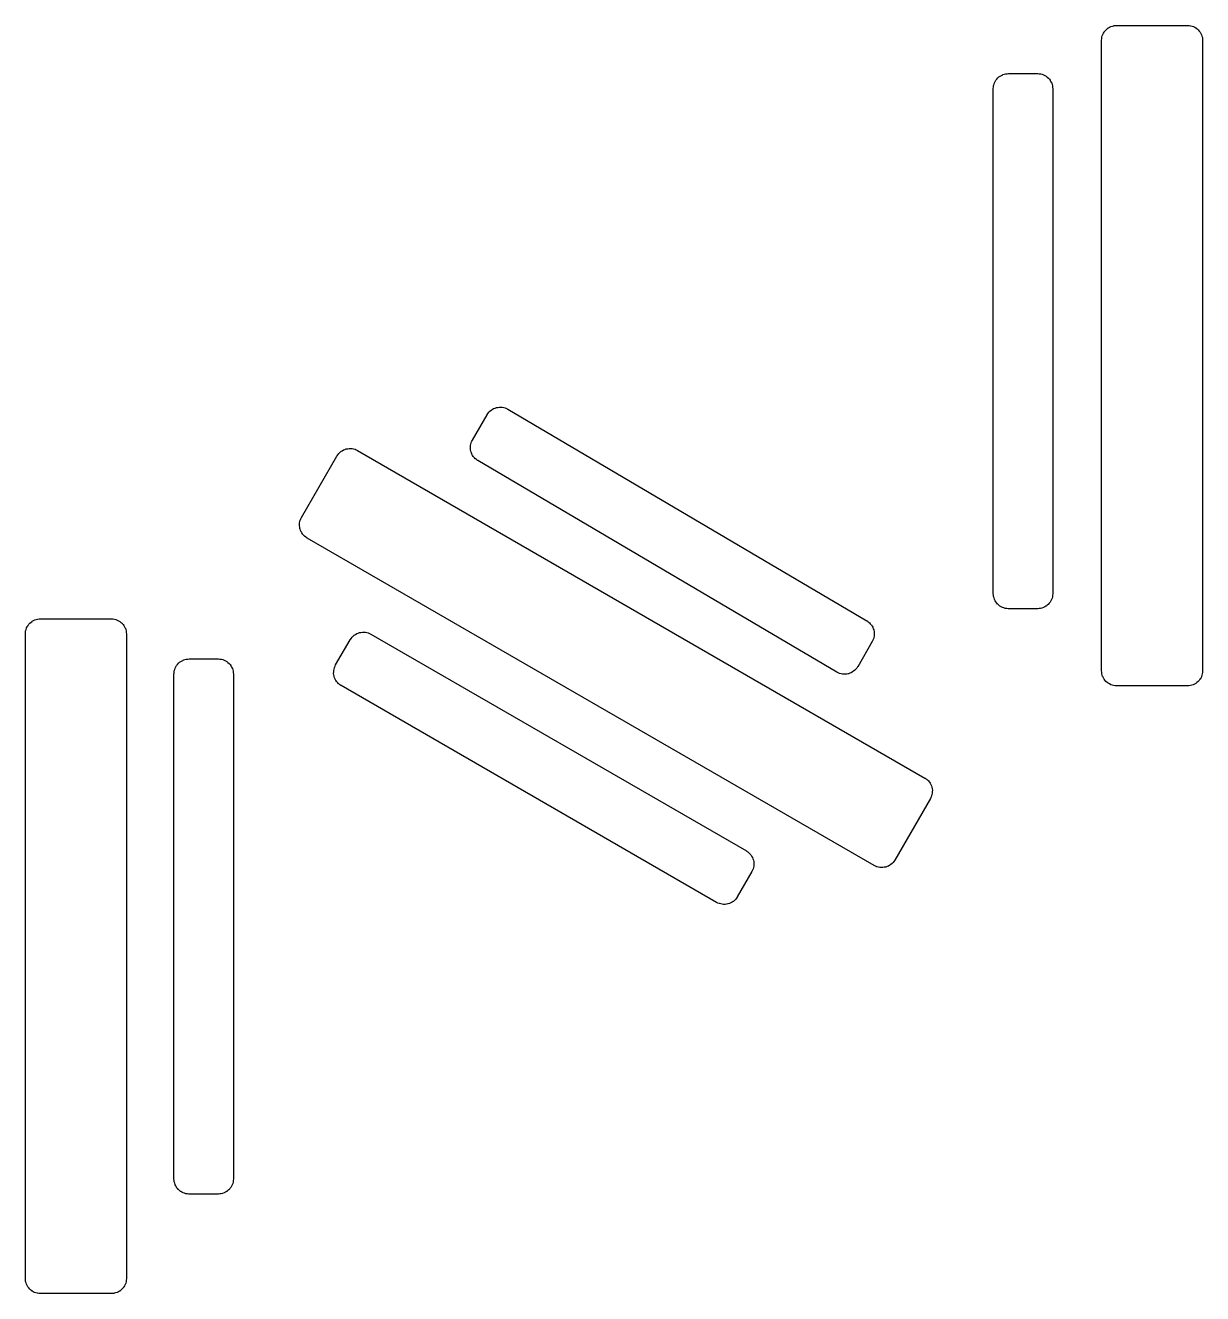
# Model space of a CAD drawing. Extents: x 3.53 to 7.5, y -4.86 to -3.58.
# Drawn here: x 6.5236 to 6.9134, y -4.0015 to -3.5816 of the extents above; entities that cross this region are included whole.
import ezdxf

# ---------------------------------------------------------------- set-up
doc = ezdxf.new("R2010")
doc.units = 0
doc.header["$MEASUREMENT"] = 0
doc.layers.add('BLACK', color=7, linetype='CONTINUOUS')

msp = doc.modelspace()

# ---------------------------------------------------------------- linework, layer by layer
at = {"layer": 'BLACK', "linetype": 'CONTINUOUS'}
for p, q in [((6.88003, -3.58557), (6.88017, -3.58513)), ((6.88017, -3.58513), (6.88031, -3.58468)), ((6.88031, -3.58468), (6.88032, -3.58466)), ((6.88032, -3.58466), (6.88033, -3.58464)), ((6.88033, -3.58464), (6.88055, -3.58423)), ((6.88055, -3.58423), (6.88078, -3.58382)), ((6.88078, -3.58382), (6.88079, -3.5838)), ((6.88079, -3.5838), (6.8808, -3.58379)), ((6.8808, -3.58379), (6.8811, -3.58343)), ((6.8811, -3.58343), (6.8814, -3.58307)), ((6.8814, -3.58307), (6.88141, -3.58306)), ((6.88141, -3.58306), (6.88142, -3.58304)), ((6.88142, -3.58304), (6.88179, -3.58275)), ((6.88179, -3.58275), (6.88215, -3.58245)), ((6.88215, -3.58245), (6.88217, -3.58244)), ((6.88217, -3.58244), (6.88218, -3.58243)), ((6.88218, -3.58243), (6.8826, -3.58221)), ((6.8826, -3.58221), (6.88302, -3.58199)), ((6.88302, -3.58199), (6.88303, -3.58199)), ((6.88303, -3.58199), (6.88305, -3.58198)), ((6.88305, -3.58198), (6.8835, -3.58185)), ((6.8835, -3.58185), (6.88395, -3.58171)), ((6.88395, -3.58171), (6.88397, -3.58171)), ((6.88397, -3.58171), (6.88398, -3.5817)), ((6.88398, -3.5817), (6.88445, -3.58166)), ((6.88445, -3.58166), (6.88492, -3.58161)), ((6.88492, -3.58161), (6.90839, -3.58161)), ((6.90839, -3.58161), (6.90842, -3.58161)), ((6.90842, -3.58161), (6.90842, -3.58161)), ((6.90842, -3.58161), (6.90842, -3.58161)), ((6.90842, -3.58161), (6.90846, -3.58161)), ((6.90846, -3.58161), (6.90892, -3.58167)), ((6.90892, -3.58167), (6.90939, -3.58172)), ((6.90939, -3.58172), (6.90941, -3.58172)), ((6.90941, -3.58172), (6.90943, -3.58172)), ((6.90943, -3.58172), (6.90987, -3.58187)), ((6.90987, -3.58187), (6.91032, -3.582)), ((6.91032, -3.582), (6.91034, -3.58201)), ((6.91034, -3.58201), (6.91036, -3.58202)), ((6.91036, -3.58202), (6.91077, -3.58224)), ((6.91077, -3.58224), (6.91118, -3.58247)), ((6.91118, -3.58247), (6.9112, -3.58248)), ((6.9112, -3.58248), (6.91121, -3.58249)), ((6.91121, -3.58249), (6.91157, -3.58279)), ((6.91157, -3.58279), (6.91193, -3.58309)), ((6.91193, -3.58309), (6.91194, -3.5831)), ((6.91194, -3.5831), (6.91196, -3.58312)), ((6.91196, -3.58312), (6.91225, -3.58348)), ((6.91225, -3.58348), (6.91255, -3.58385)), ((6.91255, -3.58385), (6.91256, -3.58386)), ((6.91256, -3.58386), (6.91257, -3.58388)), ((6.91257, -3.58388), (6.91279, -3.58429)), ((6.91279, -3.58429), (6.91301, -3.58471)), ((6.91301, -3.58471), (6.91301, -3.58473)), ((6.91301, -3.58473), (6.91302, -3.58474)), ((6.91302, -3.58474), (6.91315, -3.58519)), ((6.91315, -3.58519), (6.91329, -3.58564)), ((6.87992, -3.58654), (6.87997, -3.58608)), ((6.87992, -3.58658), (6.87992, -3.58654)), ((6.87992, -3.58661), (6.87992, -3.58658)), ((6.87992, -3.58658), (6.87992, -3.58658)), ((6.87992, -3.58658), (6.87992, -3.58658)), ((6.87992, -3.79528), (6.87992, -3.58661)), ((6.87997, -3.58608), (6.88002, -3.58561)), ((6.88002, -3.58561), (6.88003, -3.58559)), ((6.88003, -3.58559), (6.88003, -3.58557)), ((6.91329, -3.58564), (6.91329, -3.58566)), ((6.91329, -3.58566), (6.9133, -3.58568)), ((6.9133, -3.58568), (6.91334, -3.58615)), ((6.91334, -3.58615), (6.91339, -3.58661)), ((6.91339, -3.58661), (6.91339, -3.79528)), ((6.84677, -3.59817), (6.84719, -3.59795)), ((6.84719, -3.59795), (6.84721, -3.59794)), ((6.84721, -3.59794), (6.84722, -3.59793)), ((6.84722, -3.59793), (6.84767, -3.5978)), ((6.84767, -3.5978), (6.84812, -3.59767)), ((6.84812, -3.59767), (6.84814, -3.59766)), ((6.84814, -3.59766), (6.84816, -3.59766)), ((6.84816, -3.59766), (6.84863, -3.59762)), ((6.84863, -3.59762), (6.84909, -3.59757)), ((6.84909, -3.59757), (6.85878, -3.59757)), ((6.85878, -3.59757), (6.85881, -3.59757)), ((6.85881, -3.59757), (6.85881, -3.59757)), ((6.85881, -3.59757), (6.85882, -3.59757)), ((6.85882, -3.59757), (6.85885, -3.59757)), ((6.85885, -3.59757), (6.85932, -3.59762)), ((6.85932, -3.59762), (6.85978, -3.59767)), ((6.85978, -3.59767), (6.8598, -3.59768)), ((6.8598, -3.59768), (6.85982, -3.59768)), ((6.85982, -3.59768), (6.86027, -3.59782)), ((6.86027, -3.59782), (6.86072, -3.59796)), ((6.86072, -3.59796), (6.86073, -3.59797)), ((6.86073, -3.59797), (6.86075, -3.59797)), ((6.86075, -3.59797), (6.86116, -3.5982)), ((6.84409, -3.6025), (6.84415, -3.60203)), ((6.84415, -3.60203), (6.8442, -3.60156)), ((6.8442, -3.60153), (6.84435, -3.60108)), ((6.8442, -3.60155), (6.8442, -3.60153)), ((6.8442, -3.60156), (6.8442, -3.60155)), ((6.84435, -3.60108), (6.84449, -3.60063)), ((6.84449, -3.60062), (6.8445, -3.6006)), ((6.84449, -3.60063), (6.84449, -3.60062)), ((6.8445, -3.6006), (6.84473, -3.60019)), ((6.84473, -3.60019), (6.84495, -3.59977)), ((6.84495, -3.59977), (6.84496, -3.59976)), ((6.84496, -3.59976), (6.84497, -3.59974)), ((6.84497, -3.59974), (6.84527, -3.59939)), ((6.84527, -3.59939), (6.84557, -3.59902)), ((6.84557, -3.59902), (6.84558, -3.59901)), ((6.84558, -3.59901), (6.8456, -3.599)), ((6.8456, -3.599), (6.84596, -3.5987)), ((6.84596, -3.5987), (6.84633, -3.59841)), ((6.84633, -3.59841), (6.84634, -3.5984)), ((6.84634, -3.5984), (6.84636, -3.59839)), ((6.84636, -3.59839), (6.84677, -3.59817)), ((6.86116, -3.5982), (6.86158, -3.59842)), ((6.86158, -3.59842), (6.86159, -3.59844)), ((6.86159, -3.59844), (6.8616, -3.59844)), ((6.8616, -3.59844), (6.86196, -3.59875)), ((6.86196, -3.59875), (6.86233, -3.59905)), ((6.86233, -3.59905), (6.86234, -3.59906)), ((6.86234, -3.59906), (6.86235, -3.59907)), ((6.86235, -3.59907), (6.86265, -3.59944)), ((6.86265, -3.59944), (6.86294, -3.5998)), ((6.86294, -3.5998), (6.86295, -3.59982)), ((6.86295, -3.59982), (6.86296, -3.59983)), ((6.86296, -3.59983), (6.86318, -3.60025)), ((6.86318, -3.60025), (6.8634, -3.60066)), ((6.8634, -3.60066), (6.86341, -3.60068)), ((6.86341, -3.60068), (6.86342, -3.6007)), ((6.86342, -3.6007), (6.86355, -3.60115)), ((6.86355, -3.60115), (6.86368, -3.6016)), ((6.86368, -3.6016), (6.86369, -3.60162)), ((6.86369, -3.60162), (6.86369, -3.60163)), ((6.86369, -3.60163), (6.86373, -3.6021)), ((6.86373, -3.6021), (6.86378, -3.60257)), ((6.84409, -3.60253), (6.84409, -3.6025)), ((6.84409, -3.60254), (6.84409, -3.60253)), ((6.84409, -3.60253), (6.84409, -3.60253)), ((6.84409, -3.60257), (6.84409, -3.60254)), ((6.84409, -3.76974), (6.84409, -3.60257)), ((6.86378, -3.60257), (6.86378, -3.76974)), ((6.67163, -3.71888), (6.67647, -3.71049)), ((6.67647, -3.71049), (6.6765, -3.71043)), ((6.6765, -3.71043), (6.67651, -3.71043)), ((6.67651, -3.71042), (6.67679, -3.71004)), ((6.67651, -3.71043), (6.67651, -3.71042)), ((6.67679, -3.71004), (6.67708, -3.70964)), ((6.67708, -3.70964), (6.67709, -3.70964)), ((6.67709, -3.70964), (6.67744, -3.70932)), ((6.67709, -3.70964), (6.67709, -3.70964)), ((6.67744, -3.70932), (6.6778, -3.70899)), ((6.6778, -3.70899), (6.67781, -3.70898)), ((6.67781, -3.70898), (6.67822, -3.70873)), ((6.67781, -3.70898), (6.67781, -3.70898)), ((6.67822, -3.70873), (6.67864, -3.70848)), ((6.67864, -3.70848), (6.67864, -3.70848)), ((6.67864, -3.70848), (6.67865, -3.70848)), ((6.67865, -3.70848), (6.67911, -3.70831)), ((6.67911, -3.70831), (6.67955, -3.70815)), ((6.67955, -3.70815), (6.67956, -3.70815)), ((6.67956, -3.70814), (6.68004, -3.70807)), ((6.67956, -3.70815), (6.67956, -3.70814)), ((6.68004, -3.70807), (6.68052, -3.708)), ((6.68052, -3.708), (6.68052, -3.708)), ((6.68052, -3.708), (6.68053, -3.708)), ((6.68053, -3.708), (6.68101, -3.70802)), ((6.68101, -3.70802), (6.68149, -3.70804)), ((6.68149, -3.70804), (6.6815, -3.70804)), ((6.6815, -3.70804), (6.6815, -3.70804)), ((6.6815, -3.70804), (6.68198, -3.70816)), ((6.68198, -3.70816), (6.68244, -3.70827)), ((6.68244, -3.70827), (6.68245, -3.70827)), ((6.68245, -3.70827), (6.68245, -3.70827)), ((6.68245, -3.70827), (6.68289, -3.70848)), ((6.68289, -3.70848), (6.68333, -3.70868)), ((6.68333, -3.70868), (6.68333, -3.70868)), ((6.68333, -3.70868), (6.68334, -3.70868)), ((6.68334, -3.70868), (6.80223, -3.77872)), ((6.67112, -3.7202), (6.67122, -3.71977)), ((6.67122, -3.71977), (6.67124, -3.71973)), ((6.67124, -3.71973), (6.67125, -3.71969)), ((6.67125, -3.71969), (6.67144, -3.71929)), ((6.67144, -3.71929), (6.67163, -3.71888)), ((6.62682, -3.72411), (6.6271, -3.72373)), ((6.6271, -3.72373), (6.62737, -3.72335)), ((6.62737, -3.72335), (6.62739, -3.72334)), ((6.62739, -3.72334), (6.6274, -3.72332)), ((6.6274, -3.72332), (6.62774, -3.723)), ((6.62774, -3.723), (6.62809, -3.72268)), ((6.62809, -3.72268), (6.6281, -3.72267)), ((6.6281, -3.72267), (6.62812, -3.72266)), ((6.62812, -3.72266), (6.62852, -3.72242)), ((6.62852, -3.72242), (6.62892, -3.72217)), ((6.62892, -3.72217), (6.62894, -3.72217)), ((6.62894, -3.72217), (6.62895, -3.72216)), ((6.62895, -3.72216), (6.62939, -3.722)), ((6.62939, -3.722), (6.62983, -3.72183)), ((6.62983, -3.72183), (6.62985, -3.72183)), ((6.62985, -3.72183), (6.62987, -3.72182)), ((6.62987, -3.72182), (6.63033, -3.72175)), ((6.63033, -3.72175), (6.6308, -3.72168)), ((6.6308, -3.72168), (6.63082, -3.72168)), ((6.63082, -3.72168), (6.63083, -3.72167)), ((6.63083, -3.72167), (6.6313, -3.72169)), ((6.6313, -3.72169), (6.63177, -3.72171)), ((6.63177, -3.72171), (6.63179, -3.72171)), ((6.63179, -3.72171), (6.63181, -3.72172)), ((6.63181, -3.72172), (6.63227, -3.72183)), ((6.63227, -3.72183), (6.63272, -3.72193)), ((6.63272, -3.72193), (6.63274, -3.72194)), ((6.63274, -3.72194), (6.63276, -3.72194)), ((6.63276, -3.72194), (6.63318, -3.72214)), ((6.63318, -3.72214), (6.63361, -3.72234)), ((6.63361, -3.72234), (6.82142, -3.83077)), ((6.67096, -3.72161), (6.67098, -3.72116)), ((6.67097, -3.72165), (6.67096, -3.72161)), ((6.67097, -3.72169), (6.67097, -3.72165)), ((6.67104, -3.72213), (6.67097, -3.72169)), ((6.67098, -3.72116), (6.671, -3.72072)), ((6.671, -3.72072), (6.67101, -3.72068)), ((6.67101, -3.72064), (6.67112, -3.7202)), ((6.67101, -3.72068), (6.67101, -3.72064)), ((6.6711, -3.72258), (6.67104, -3.72213)), ((6.67112, -3.72262), (6.6711, -3.72258)), ((6.67112, -3.72265), (6.67112, -3.72262)), ((6.67128, -3.72307), (6.67112, -3.72265)), ((6.67143, -3.7235), (6.67128, -3.72307)), ((6.67145, -3.72353), (6.67143, -3.7235)), ((6.67146, -3.72357), (6.67145, -3.72353)), ((6.6717, -3.72395), (6.67146, -3.72357)), ((6.67193, -3.72434), (6.6717, -3.72395)), ((6.61505, -3.74449), (6.62678, -3.72417)), ((6.62678, -3.72417), (6.6268, -3.72414)), ((6.6268, -3.72414), (6.62682, -3.72411)), ((6.6268, -3.72414), (6.6268, -3.72414)), ((6.6268, -3.72414), (6.6268, -3.72414)), ((6.67195, -3.72437), (6.67193, -3.72434)), ((6.67197, -3.7244), (6.67195, -3.72437)), ((6.67228, -3.72473), (6.67197, -3.7244)), ((6.67258, -3.72506), (6.67228, -3.72473)), ((6.67261, -3.72509), (6.67258, -3.72506)), ((6.67264, -3.72512), (6.67261, -3.72509)), ((6.673, -3.72538), (6.67264, -3.72512)), ((6.67336, -3.72565), (6.673, -3.72538)), ((6.67342, -3.72569), (6.67336, -3.72565)), ((6.79231, -3.79573), (6.67342, -3.72569)), ((6.61466, -3.74534), (6.61486, -3.74492)), ((6.61486, -3.74492), (6.61505, -3.74449)), ((6.61439, -3.74727), (6.61441, -3.7468)), ((6.61439, -3.74728), (6.61439, -3.74727)), ((6.61439, -3.7473), (6.61439, -3.74728)), ((6.61447, -3.74777), (6.61439, -3.7473)), ((6.61441, -3.7468), (6.61442, -3.74633)), ((6.61442, -3.74633), (6.61443, -3.74631)), ((6.61443, -3.74629), (6.61454, -3.74583)), ((6.61443, -3.74631), (6.61443, -3.74629)), ((6.61454, -3.74823), (6.61447, -3.74777)), ((6.61454, -3.74583), (6.61465, -3.74538)), ((6.61454, -3.74825), (6.61454, -3.74823)), ((6.61455, -3.74826), (6.61454, -3.74825)), ((6.61471, -3.74871), (6.61455, -3.74826)), ((6.61465, -3.74536), (6.61466, -3.74534)), ((6.61465, -3.74538), (6.61465, -3.74536)), ((6.61487, -3.74915), (6.61471, -3.74871)), ((6.61488, -3.74916), (6.61487, -3.74915)), ((6.61489, -3.74918), (6.61488, -3.74916)), ((6.61513, -3.74958), (6.61489, -3.74918)), ((6.61538, -3.74998), (6.61513, -3.74958)), ((6.61539, -3.75), (6.61538, -3.74998)), ((6.6154, -3.75001), (6.61539, -3.75)), ((6.61572, -3.75036), (6.6154, -3.75001)), ((6.61603, -3.7507), (6.61572, -3.75036)), ((6.61605, -3.75071), (6.61603, -3.7507)), ((6.61606, -3.75073), (6.61605, -3.75071)), ((6.61644, -3.751), (6.61606, -3.75073)), ((6.61682, -3.75128), (6.61644, -3.751)), ((6.61685, -3.7513), (6.61682, -3.75128)), ((6.61688, -3.75132), (6.61685, -3.7513)), ((6.61685, -3.7513), (6.61685, -3.7513)), ((6.61685, -3.7513), (6.61685, -3.7513)), ((6.80469, -3.85975), (6.61688, -3.75132)), ((6.84414, -3.7702), (6.84409, -3.76974)), ((6.84418, -3.77067), (6.84414, -3.7702)), ((6.86378, -3.7698), (6.86373, -3.77027)), ((6.86378, -3.76974), (6.86378, -3.76977)), ((6.86378, -3.76977), (6.86378, -3.76977)), ((6.86378, -3.76977), (6.86378, -3.76977)), ((6.86378, -3.76977), (6.86378, -3.7698)), ((6.84419, -3.77069), (6.84418, -3.77067)), ((6.84419, -3.77071), (6.84419, -3.77069)), ((6.84433, -3.77116), (6.84419, -3.77071)), ((6.84446, -3.77161), (6.84433, -3.77116)), ((6.84447, -3.77162), (6.84446, -3.77161)), ((6.84447, -3.77164), (6.84447, -3.77162)), ((6.84469, -3.77206), (6.84447, -3.77164)), ((6.84491, -3.77247), (6.84469, -3.77206)), ((6.84492, -3.77249), (6.84491, -3.77247)), ((6.84493, -3.7725), (6.84492, -3.77249)), ((6.84523, -3.77287), (6.84493, -3.7725)), ((6.84552, -3.77323), (6.84523, -3.77287)), ((6.84554, -3.77324), (6.84552, -3.77323)), ((6.84555, -3.77326), (6.84554, -3.77324)), ((6.84591, -3.77356), (6.84555, -3.77326)), ((6.84627, -3.77386), (6.84591, -3.77356)), ((6.84628, -3.77387), (6.84627, -3.77386)), ((6.8463, -3.77388), (6.84628, -3.77387)), ((6.84671, -3.7741), (6.8463, -3.77388)), ((6.84712, -3.77433), (6.84671, -3.7741)), ((6.84714, -3.77434), (6.84712, -3.77433)), ((6.84716, -3.77434), (6.84714, -3.77434)), ((6.84761, -3.77448), (6.84716, -3.77434)), ((6.86065, -3.77437), (6.8602, -3.7745)), ((6.86067, -3.77436), (6.86065, -3.77437)), ((6.86068, -3.77436), (6.86067, -3.77436)), ((6.8611, -3.77414), (6.86068, -3.77436)), ((6.86152, -3.77392), (6.8611, -3.77414)), ((6.86153, -3.77391), (6.86152, -3.77392)), ((6.86155, -3.7739), (6.86153, -3.77391)), ((6.86191, -3.7736), (6.86155, -3.7739)), ((6.86228, -3.77331), (6.86191, -3.7736)), ((6.86229, -3.77329), (6.86228, -3.77331)), ((6.8623, -3.77328), (6.86229, -3.77329)), ((6.8626, -3.77292), (6.8623, -3.77328)), ((6.86291, -3.77256), (6.8626, -3.77292)), ((6.86292, -3.77253), (6.86291, -3.77254)), ((6.86291, -3.77254), (6.86291, -3.77256)), ((6.86315, -3.77212), (6.86292, -3.77253)), ((6.86338, -3.7717), (6.86315, -3.77212)), ((6.86339, -3.77167), (6.86338, -3.77169)), ((6.86338, -3.77169), (6.86338, -3.7717)), ((6.86353, -3.77122), (6.86339, -3.77167)), ((6.86367, -3.77077), (6.86353, -3.77122)), ((6.86368, -3.77074), (6.86367, -3.77076)), ((6.86367, -3.77076), (6.86367, -3.77077)), ((6.86373, -3.77027), (6.86368, -3.77074)), ((6.5263, -3.77867), (6.52672, -3.77845)), ((6.52672, -3.77845), (6.52673, -3.77844)), ((6.52673, -3.77844), (6.52675, -3.77843)), ((6.52675, -3.77843), (6.5272, -3.7783)), ((6.5272, -3.7783), (6.52765, -3.77817)), ((6.52765, -3.77817), (6.52767, -3.77816)), ((6.52767, -3.77816), (6.52769, -3.77816)), ((6.52769, -3.77816), (6.52815, -3.77812)), ((6.52815, -3.77812), (6.52862, -3.77807)), ((6.52862, -3.77807), (6.55209, -3.77807)), ((6.55209, -3.77807), (6.55212, -3.77807)), ((6.55212, -3.77807), (6.55212, -3.77807)), ((6.55212, -3.77807), (6.55212, -3.77807)), ((6.55212, -3.77807), (6.55216, -3.77807)), ((6.55216, -3.77807), (6.55263, -3.77812)), ((6.55263, -3.77812), (6.55309, -3.77817)), ((6.55309, -3.77817), (6.55311, -3.77818)), ((6.55311, -3.77818), (6.55313, -3.77818)), ((6.55313, -3.77818), (6.55357, -3.77832)), ((6.55357, -3.77832), (6.55402, -3.77846)), ((6.55402, -3.77846), (6.55404, -3.77847)), ((6.55404, -3.77847), (6.55406, -3.77848)), ((6.55406, -3.77848), (6.55447, -3.7787)), ((6.84805, -3.77463), (6.84761, -3.77448)), ((6.84807, -3.77463), (6.84805, -3.77463)), ((6.84809, -3.77463), (6.84807, -3.77463)), ((6.84856, -3.77468), (6.84809, -3.77463)), ((6.84902, -3.77473), (6.84856, -3.77468)), ((6.84906, -3.77473), (6.84902, -3.77473)), ((6.84909, -3.77474), (6.84906, -3.77473)), ((6.84906, -3.77473), (6.84906, -3.77474)), ((6.84906, -3.77474), (6.84906, -3.77473)), ((6.85878, -3.77474), (6.84909, -3.77474)), ((6.85925, -3.77469), (6.85878, -3.77474)), ((6.85972, -3.77465), (6.85925, -3.77469)), ((6.85973, -3.77464), (6.85972, -3.77465)), ((6.85975, -3.77464), (6.85973, -3.77464)), ((6.8602, -3.7745), (6.85975, -3.77464)), ((6.52362, -3.783), (6.52368, -3.78253)), ((6.52368, -3.78253), (6.52372, -3.78207)), ((6.52372, -3.78207), (6.52373, -3.78205)), ((6.52373, -3.78203), (6.52387, -3.78158)), ((6.52373, -3.78205), (6.52373, -3.78203)), ((6.52387, -3.78158), (6.52401, -3.78113)), ((6.52401, -3.78113), (6.52402, -3.78112)), ((6.52402, -3.78112), (6.52403, -3.7811)), ((6.52403, -3.7811), (6.52425, -3.78069)), ((6.52425, -3.78069), (6.52448, -3.78027)), ((6.52448, -3.78027), (6.52449, -3.78026)), ((6.52449, -3.78026), (6.5245, -3.78025)), ((6.5245, -3.78025), (6.5248, -3.77989)), ((6.5248, -3.77989), (6.5251, -3.77952)), ((6.5251, -3.77952), (6.52511, -3.77951)), ((6.52511, -3.77951), (6.52512, -3.7795)), ((6.52512, -3.7795), (6.52549, -3.7792)), ((6.52549, -3.7792), (6.52586, -3.77891)), ((6.52586, -3.77891), (6.52587, -3.7789)), ((6.52587, -3.7789), (6.52588, -3.77889)), ((6.52588, -3.77889), (6.5263, -3.77867)), ((6.55447, -3.7787), (6.55488, -3.77893)), ((6.55488, -3.77893), (6.5549, -3.77894)), ((6.5549, -3.77894), (6.55491, -3.77895)), ((6.55491, -3.77895), (6.55527, -3.77925)), ((6.55527, -3.77925), (6.55563, -3.77955)), ((6.55563, -3.77955), (6.55565, -3.77956)), ((6.55565, -3.77956), (6.55566, -3.77957)), ((6.55566, -3.77957), (6.55595, -3.77994)), ((6.55595, -3.77994), (6.55625, -3.7803)), ((6.55625, -3.7803), (6.55626, -3.78032)), ((6.55626, -3.78032), (6.55627, -3.78033)), ((6.55627, -3.78033), (6.55649, -3.78075)), ((6.55649, -3.78075), (6.55671, -3.78117)), ((6.55671, -3.78117), (6.55671, -3.78118)), ((6.55671, -3.78118), (6.55672, -3.7812)), ((6.55672, -3.7812), (6.55686, -3.78165)), ((6.55686, -3.78165), (6.55699, -3.7821)), ((6.55699, -3.7821), (6.55699, -3.78212)), ((6.55699, -3.78212), (6.557, -3.78213)), ((6.557, -3.78213), (6.55704, -3.7826)), ((6.55704, -3.7826), (6.55709, -3.78307)), ((6.63336, -3.78296), (6.6338, -3.7828)), ((6.6338, -3.7828), (6.63425, -3.78263)), ((6.63425, -3.78263), (6.63426, -3.78263)), ((6.63426, -3.78263), (6.63428, -3.78262)), ((6.63428, -3.78262), (6.63474, -3.78255)), ((6.63474, -3.78255), (6.63521, -3.78248)), ((6.63521, -3.78248), (6.63523, -3.78248)), ((6.63523, -3.78248), (6.63524, -3.78247)), ((6.63524, -3.78247), (6.63571, -3.78249)), ((6.63571, -3.78249), (6.63618, -3.78251)), ((6.63618, -3.78251), (6.6362, -3.78251)), ((6.6362, -3.78251), (6.63622, -3.78251)), ((6.63622, -3.78251), (6.63668, -3.78263)), ((6.63668, -3.78263), (6.63713, -3.78273)), ((6.63713, -3.78273), (6.63715, -3.78274)), ((6.63715, -3.78274), (6.63717, -3.78274)), ((6.63717, -3.78274), (6.6376, -3.78294)), ((6.80223, -3.77872), (6.80229, -3.77876)), ((6.80229, -3.77876), (6.80264, -3.77903)), ((6.80264, -3.77903), (6.80301, -3.77929)), ((6.80301, -3.77929), (6.80303, -3.77932)), ((6.80303, -3.77932), (6.80307, -3.77935)), ((6.80307, -3.77935), (6.80336, -3.77968)), ((6.80336, -3.77968), (6.80367, -3.78001)), ((6.80367, -3.78001), (6.80369, -3.78004)), ((6.80369, -3.78004), (6.80372, -3.78007)), ((6.80372, -3.78007), (6.80395, -3.78046)), ((6.80395, -3.78046), (6.80418, -3.78084)), ((6.80418, -3.78084), (6.8042, -3.78088)), ((6.8042, -3.78088), (6.80422, -3.78091)), ((6.80422, -3.78091), (6.80436, -3.78133)), ((6.80436, -3.78133), (6.80452, -3.78175)), ((6.80452, -3.78175), (6.80453, -3.78179)), ((6.80453, -3.78179), (6.80454, -3.78183)), ((6.80454, -3.78183), (6.80461, -3.78227)), ((6.80461, -3.78227), (6.80468, -3.78272)), ((6.80468, -3.7828), (6.80466, -3.78324)), ((6.80468, -3.78272), (6.80468, -3.78276)), ((6.80468, -3.78276), (6.80468, -3.7828)), ((6.52362, -3.78303), (6.52362, -3.783)), ((6.52362, -3.78304), (6.52362, -3.78303)), ((6.52362, -3.78307), (6.52362, -3.78304)), ((6.52362, -3.78304), (6.52362, -3.78304)), ((6.52362, -3.99646), (6.52362, -3.78307)), ((6.55709, -3.78307), (6.55709, -3.99646)), ((6.62635, -3.79335), (6.63119, -3.78497)), ((6.63119, -3.78497), (6.63121, -3.78494)), ((6.63121, -3.78493), (6.63123, -3.78491)), ((6.63121, -3.78494), (6.63121, -3.78493)), ((6.63121, -3.78494), (6.63121, -3.78494)), ((6.63123, -3.78491), (6.63151, -3.78453)), ((6.63151, -3.78453), (6.63178, -3.78415)), ((6.63178, -3.78415), (6.6318, -3.78413)), ((6.6318, -3.78413), (6.63181, -3.78412)), ((6.63181, -3.78412), (6.63215, -3.7838)), ((6.63215, -3.7838), (6.6325, -3.78348)), ((6.6325, -3.78348), (6.63251, -3.78347)), ((6.63251, -3.78347), (6.63253, -3.78346)), ((6.63253, -3.78346), (6.63293, -3.78322)), ((6.63293, -3.78322), (6.63333, -3.78297)), ((6.63333, -3.78297), (6.63335, -3.78297)), ((6.63335, -3.78297), (6.63336, -3.78296)), ((6.6376, -3.78294), (6.63802, -3.78314)), ((6.63802, -3.78314), (6.76234, -3.85491)), ((6.80402, -3.78553), (6.79918, -3.79392)), ((6.8042, -3.78512), (6.80402, -3.78553)), ((6.8044, -3.78472), (6.8042, -3.78512)), ((6.80442, -3.78464), (6.8044, -3.78468)), ((6.8044, -3.78468), (6.8044, -3.78472)), ((6.80452, -3.78421), (6.80442, -3.78464)), ((6.80463, -3.78377), (6.80452, -3.78421)), ((6.80464, -3.78369), (6.80463, -3.78373)), ((6.80463, -3.78373), (6.80463, -3.78377)), ((6.80466, -3.78324), (6.80464, -3.78369)), ((6.57289, -3.7958), (6.57294, -3.79533)), ((6.57294, -3.7953), (6.57309, -3.79485)), ((6.57294, -3.79532), (6.57294, -3.7953)), ((6.57294, -3.79533), (6.57294, -3.79532)), ((6.57309, -3.79485), (6.57323, -3.7944)), ((6.57323, -3.79439), (6.57324, -3.79437)), ((6.57323, -3.7944), (6.57323, -3.79439)), ((6.57324, -3.79437), (6.57347, -3.79396)), ((6.57347, -3.79396), (6.57369, -3.79354)), ((6.57369, -3.79354), (6.5737, -3.79353)), ((6.5737, -3.79353), (6.57371, -3.79351)), ((6.57371, -3.79351), (6.57401, -3.79315)), ((6.57401, -3.79315), (6.57431, -3.79279)), ((6.57431, -3.79279), (6.57433, -3.79278)), ((6.57433, -3.79278), (6.57434, -3.79277)), ((6.57434, -3.79277), (6.5747, -3.79247)), ((6.5747, -3.79247), (6.57507, -3.79217)), ((6.57507, -3.79217), (6.57508, -3.79217)), ((6.57508, -3.79217), (6.5751, -3.79215)), ((6.5751, -3.79215), (6.57551, -3.79194)), ((6.57551, -3.79194), (6.57593, -3.79172)), ((6.57593, -3.79172), (6.57595, -3.79171)), ((6.57595, -3.79171), (6.57596, -3.7917)), ((6.57596, -3.7917), (6.57641, -3.79157)), ((6.57641, -3.79157), (6.57686, -3.79143)), ((6.57686, -3.79143), (6.57688, -3.79143)), ((6.57688, -3.79143), (6.5769, -3.79143)), ((6.5769, -3.79143), (6.57737, -3.79138)), ((6.57737, -3.79138), (6.57783, -3.79134)), ((6.57783, -3.79134), (6.58752, -3.79134)), ((6.58752, -3.79134), (6.58755, -3.79134)), ((6.58755, -3.79134), (6.58755, -3.79134)), ((6.58755, -3.79134), (6.58756, -3.79134)), ((6.58756, -3.79134), (6.58759, -3.79134)), ((6.58759, -3.79134), (6.58806, -3.79139)), ((6.58806, -3.79139), (6.58853, -3.79144)), ((6.58853, -3.79144), (6.58854, -3.79145)), ((6.58854, -3.79145), (6.58856, -3.79145)), ((6.58856, -3.79145), (6.58901, -3.79159)), ((6.58901, -3.79159), (6.58946, -3.79173)), ((6.58946, -3.79173), (6.58947, -3.79174)), ((6.58947, -3.79174), (6.58949, -3.79174)), ((6.58949, -3.79174), (6.5899, -3.79197)), ((6.5899, -3.79197), (6.59032, -3.79219)), ((6.59032, -3.79219), (6.59033, -3.7922)), ((6.59033, -3.7922), (6.59034, -3.79221)), ((6.59034, -3.79221), (6.5907, -3.79251)), ((6.5907, -3.79251), (6.59107, -3.79282)), ((6.59107, -3.79282), (6.59108, -3.79283)), ((6.59108, -3.79283), (6.59109, -3.79284)), ((6.59109, -3.79284), (6.59139, -3.79321)), ((6.59139, -3.79321), (6.59168, -3.79357)), ((6.59168, -3.79357), (6.59169, -3.79359)), ((6.59169, -3.79359), (6.5917, -3.7936)), ((6.5917, -3.7936), (6.59192, -3.79402)), ((6.59192, -3.79402), (6.59214, -3.79443)), ((6.59214, -3.79443), (6.59215, -3.79445)), ((6.59215, -3.79445), (6.59216, -3.79447)), ((6.59216, -3.79447), (6.59229, -3.79492)), ((6.59229, -3.79492), (6.59242, -3.79537)), ((6.59242, -3.79537), (6.59243, -3.79538)), ((6.59243, -3.79538), (6.59243, -3.7954)), ((6.59243, -3.7954), (6.59247, -3.79587)), ((6.62571, -3.79566), (6.62572, -3.79519)), ((6.62572, -3.79519), (6.62573, -3.79518)), ((6.62573, -3.79516), (6.62584, -3.7947)), ((6.62573, -3.79518), (6.62573, -3.79516)), ((6.62584, -3.7947), (6.62595, -3.79424)), ((6.62595, -3.79423), (6.62596, -3.79421)), ((6.62595, -3.79424), (6.62595, -3.79423)), ((6.62596, -3.79421), (6.62616, -3.79378)), ((6.62616, -3.79378), (6.62635, -3.79335)), ((6.79783, -3.79543), (6.79742, -3.79567)), ((6.79784, -3.79543), (6.79783, -3.79543)), ((6.7982, -3.7951), (6.79784, -3.79542)), ((6.79784, -3.79542), (6.79784, -3.79543)), ((6.79856, -3.79477), (6.7982, -3.7951)), ((6.79886, -3.79436), (6.79856, -3.79476)), ((6.79856, -3.79476), (6.79856, -3.79477)), ((6.79856, -3.79477), (6.79856, -3.79477)), ((6.79914, -3.79399), (6.79886, -3.79436)), ((6.79918, -3.79392), (6.79914, -3.79398)), ((6.79914, -3.79398), (6.79914, -3.79398)), ((6.79914, -3.79398), (6.79914, -3.79399)), ((6.87997, -3.79574), (6.87992, -3.79528)), ((6.91339, -3.79535), (6.91333, -3.79581)), ((6.91339, -3.79528), (6.91339, -3.79531)), ((6.91339, -3.79531), (6.91339, -3.79531)), ((6.91339, -3.79531), (6.91339, -3.79531)), ((6.91339, -3.79531), (6.91339, -3.79535)), ((6.57283, -3.7963), (6.57284, -3.79627)), ((6.57283, -3.79634), (6.57283, -3.7963)), ((6.57283, -3.7963), (6.57283, -3.7963)), ((6.57283, -3.7963), (6.57283, -3.7963)), ((6.57283, -3.9635), (6.57283, -3.79634)), ((6.57284, -3.79627), (6.57289, -3.7958)), ((6.59247, -3.79587), (6.59252, -3.79634)), ((6.59252, -3.79634), (6.59252, -3.9635)), ((6.62569, -3.79613), (6.62571, -3.79566)), ((6.62569, -3.79615), (6.62569, -3.79613)), ((6.62569, -3.79617), (6.62569, -3.79615)), ((6.62577, -3.79663), (6.62569, -3.79617)), ((6.62584, -3.7971), (6.62577, -3.79663)), ((6.62584, -3.79711), (6.62584, -3.7971)), ((6.62585, -3.79713), (6.62584, -3.79711)), ((6.62601, -3.79757), (6.62585, -3.79713)), ((6.62617, -3.79801), (6.62601, -3.79757)), ((6.62618, -3.79803), (6.62617, -3.79801)), ((6.62619, -3.79805), (6.62618, -3.79803)), ((6.62643, -3.79845), (6.62619, -3.79805)), ((6.62668, -3.79885), (6.62643, -3.79845)), ((6.62669, -3.79886), (6.62668, -3.79885)), ((6.6267, -3.79888), (6.62669, -3.79886)), ((6.62702, -3.79922), (6.6267, -3.79888)), ((6.62733, -3.79957), (6.62702, -3.79922)), ((6.62735, -3.79958), (6.62733, -3.79957)), ((6.62736, -3.79959), (6.62735, -3.79958)), ((6.62774, -3.79987), (6.62736, -3.79959)), ((6.79232, -3.79573), (6.79231, -3.79573)), ((6.79231, -3.79573), (6.79231, -3.79573)), ((6.79277, -3.79594), (6.79232, -3.79573)), ((6.79319, -3.79614), (6.79277, -3.79594)), ((6.7932, -3.79614), (6.79319, -3.79614)), ((6.79368, -3.79626), (6.7932, -3.79614)), ((6.7932, -3.79614), (6.7932, -3.79614)), ((6.79414, -3.79637), (6.79368, -3.79626)), ((6.79415, -3.79637), (6.79414, -3.79637)), ((6.79464, -3.79639), (6.79415, -3.79637)), ((6.79415, -3.79637), (6.79415, -3.79637)), ((6.79512, -3.79641), (6.79464, -3.79639)), ((6.7956, -3.79634), (6.79512, -3.79641)), ((6.79512, -3.79641), (6.79512, -3.79641)), ((6.79512, -3.79641), (6.79512, -3.79641)), ((6.79608, -3.79626), (6.7956, -3.79634)), ((6.79609, -3.79626), (6.79608, -3.79626)), ((6.79608, -3.79626), (6.79608, -3.79626)), ((6.79655, -3.79609), (6.79609, -3.79626)), ((6.797, -3.79593), (6.79655, -3.79609)), ((6.79701, -3.79593), (6.797, -3.79593)), ((6.797, -3.79593), (6.797, -3.79593)), ((6.79742, -3.79567), (6.79701, -3.79593)), ((6.88001, -3.79621), (6.87997, -3.79574)), ((6.88001, -3.79623), (6.88001, -3.79621)), ((6.88002, -3.79625), (6.88001, -3.79623)), ((6.88015, -3.7967), (6.88002, -3.79625)), ((6.88029, -3.79715), (6.88015, -3.7967)), ((6.88029, -3.79716), (6.88029, -3.79715)), ((6.8803, -3.79718), (6.88029, -3.79716)), ((6.88052, -3.7976), (6.8803, -3.79718)), ((6.88074, -3.79801), (6.88052, -3.7976)), ((6.88075, -3.79803), (6.88074, -3.79801)), ((6.88076, -3.79804), (6.88075, -3.79803)), ((6.88105, -3.79841), (6.88076, -3.79804)), ((6.88135, -3.79877), (6.88105, -3.79841)), ((6.88136, -3.79879), (6.88135, -3.79877)), ((6.88137, -3.7988), (6.88136, -3.79879)), ((6.88174, -3.7991), (6.88137, -3.7988)), ((6.8821, -3.7994), (6.88174, -3.7991)), ((6.88211, -3.79941), (6.8821, -3.7994)), ((6.88213, -3.79942), (6.88211, -3.79941)), ((6.88254, -3.79964), (6.88213, -3.79942)), ((6.88295, -3.79987), (6.88254, -3.79964)), ((6.91112, -3.79946), (6.91071, -3.79968)), ((6.91114, -3.79945), (6.91112, -3.79946)), ((6.91115, -3.79944), (6.91114, -3.79945)), ((6.91152, -3.79914), (6.91115, -3.79944)), ((6.91188, -3.79885), (6.91152, -3.79914)), ((6.9119, -3.79883), (6.91188, -3.79885)), ((6.91191, -3.79882), (6.9119, -3.79883)), ((6.91221, -3.79846), (6.91191, -3.79882)), ((6.91251, -3.7981), (6.91221, -3.79846)), ((6.91252, -3.79809), (6.91251, -3.7981)), ((6.91253, -3.79807), (6.91252, -3.79809)), ((6.91276, -3.79766), (6.91253, -3.79807)), ((6.91298, -3.79725), (6.91276, -3.79766)), ((6.91299, -3.79723), (6.91298, -3.79725)), ((6.913, -3.79721), (6.91299, -3.79723)), ((6.91313, -3.79676), (6.913, -3.79721)), ((6.91328, -3.79632), (6.91313, -3.79676)), ((6.91333, -3.79581), (6.91328, -3.79628)), ((6.91328, -3.79628), (6.91328, -3.7963)), ((6.91328, -3.7963), (6.91328, -3.79632)), ((6.62812, -3.80015), (6.62774, -3.79987)), ((6.62815, -3.80017), (6.62812, -3.80015)), ((6.62818, -3.80018), (6.62815, -3.80017)), ((6.62815, -3.80017), (6.62815, -3.80017)), ((6.62815, -3.80017), (6.62815, -3.80017)), ((6.75249, -3.87196), (6.62818, -3.80018)), ((6.88297, -3.79988), (6.88295, -3.79987)), ((6.88298, -3.79988), (6.88297, -3.79988)), ((6.88343, -3.80002), (6.88298, -3.79988)), ((6.88388, -3.80017), (6.88343, -3.80002)), ((6.8839, -3.80017), (6.88388, -3.80017)), ((6.88392, -3.80017), (6.8839, -3.80017)), ((6.88438, -3.80022), (6.88392, -3.80017)), ((6.88485, -3.80028), (6.88438, -3.80022)), ((6.88489, -3.80028), (6.88485, -3.80028)), ((6.88492, -3.80028), (6.88489, -3.80028)), ((6.88489, -3.80028), (6.88489, -3.80028)), ((6.88489, -3.80028), (6.88489, -3.80028)), ((6.90839, -3.80028), (6.88492, -3.80028)), ((6.90885, -3.80023), (6.90839, -3.80028)), ((6.90932, -3.80019), (6.90885, -3.80023)), ((6.90934, -3.80018), (6.90932, -3.80019)), ((6.90936, -3.80018), (6.90934, -3.80018)), ((6.90981, -3.80004), (6.90936, -3.80018)), ((6.91026, -3.79991), (6.90981, -3.80004)), ((6.91027, -3.7999), (6.91026, -3.79991)), ((6.91029, -3.7999), (6.91027, -3.7999)), ((6.91071, -3.79968), (6.91029, -3.7999)), ((6.82142, -3.83077), (6.82145, -3.83078)), ((6.82145, -3.83078), (6.82145, -3.83078)), ((6.82145, -3.83078), (6.82145, -3.83079)), ((6.82145, -3.83079), (6.82148, -3.8308)), ((6.82148, -3.8308), (6.82186, -3.83108)), ((6.82186, -3.83108), (6.82224, -3.83136)), ((6.82224, -3.83136), (6.82225, -3.83137)), ((6.82225, -3.83137), (6.82226, -3.83138)), ((6.82226, -3.83138), (6.82258, -3.83173)), ((6.82258, -3.83173), (6.8229, -3.83207)), ((6.8229, -3.83207), (6.82291, -3.83209)), ((6.82291, -3.83209), (6.82292, -3.8321)), ((6.82292, -3.8321), (6.82317, -3.83251)), ((6.82317, -3.83251), (6.82341, -3.83291)), ((6.82341, -3.83291), (6.82342, -3.83292)), ((6.82342, -3.83292), (6.82343, -3.83294)), ((6.82343, -3.83294), (6.82359, -3.83338)), ((6.82344, -3.83717), (6.82325, -3.8376)), ((6.82364, -3.83674), (6.82344, -3.83717)), ((6.82359, -3.83338), (6.82375, -3.83382)), ((6.82365, -3.83671), (6.82364, -3.83672)), ((6.82364, -3.83672), (6.82364, -3.83674)), ((6.82376, -3.83625), (6.82365, -3.83671)), ((6.82375, -3.83382), (6.82376, -3.83384)), ((6.82376, -3.83384), (6.82376, -3.83385)), ((6.82376, -3.83385), (6.82383, -3.83432)), ((6.82387, -3.83579), (6.82376, -3.83625)), ((6.82383, -3.83432), (6.82391, -3.83478)), ((6.82388, -3.83576), (6.82387, -3.83578)), ((6.82387, -3.83578), (6.82387, -3.83579)), ((6.82389, -3.83529), (6.82388, -3.83576)), ((6.82391, -3.83482), (6.82389, -3.83529)), ((6.82391, -3.83478), (6.82391, -3.8348)), ((6.82391, -3.8348), (6.82391, -3.83482)), ((6.82325, -3.8376), (6.81152, -3.85792)), ((6.76234, -3.85491), (6.76236, -3.85492)), ((6.76236, -3.85492), (6.76237, -3.85493)), ((6.76237, -3.85493), (6.76237, -3.85493)), ((6.76237, -3.85493), (6.7624, -3.85494)), ((6.7624, -3.85494), (6.76277, -3.85522)), ((6.76277, -3.85522), (6.76315, -3.8555)), ((6.76315, -3.8555), (6.76317, -3.85551)), ((6.76317, -3.85551), (6.76318, -3.85552)), ((6.76318, -3.85552), (6.7635, -3.85587)), ((6.7635, -3.85587), (6.76382, -3.85621)), ((6.76382, -3.85621), (6.76383, -3.85623)), ((6.76383, -3.85623), (6.76384, -3.85624)), ((6.76384, -3.85624), (6.76408, -3.85664)), ((6.76408, -3.85664), (6.76433, -3.85705)), ((6.76433, -3.85705), (6.76434, -3.85706)), ((6.76434, -3.85706), (6.76434, -3.85708)), ((6.76434, -3.85708), (6.7645, -3.85751)), ((6.7645, -3.85751), (6.76467, -3.85796)), ((6.76467, -3.85796), (6.76467, -3.85798)), ((6.76467, -3.85798), (6.76468, -3.85799)), ((6.76468, -3.85799), (6.76475, -3.85846)), ((6.8112, -3.85836), (6.81093, -3.85874)), ((6.81148, -3.85798), (6.8112, -3.85836)), ((6.8115, -3.85795), (6.81148, -3.85798)), ((6.81152, -3.85792), (6.8115, -3.85795)), ((6.8115, -3.85795), (6.8115, -3.85795)), ((6.8115, -3.85795), (6.8115, -3.85795)), ((6.76417, -3.86174), (6.75932, -3.87013)), ((6.76436, -3.86131), (6.76417, -3.86174)), ((6.76456, -3.86088), (6.76436, -3.86131)), ((6.76457, -3.86085), (6.76456, -3.86087)), ((6.76456, -3.86087), (6.76456, -3.86088)), ((6.76468, -3.86039), (6.76457, -3.86085)), ((6.76479, -3.85993), (6.76468, -3.86039)), ((6.76475, -3.85846), (6.76483, -3.85892)), ((6.76481, -3.85942), (6.76479, -3.8599)), ((6.76479, -3.8599), (6.76479, -3.85992)), ((6.76479, -3.85992), (6.76479, -3.85993)), ((6.76483, -3.85896), (6.76481, -3.85942)), ((6.76483, -3.85892), (6.76482, -3.85894)), ((6.76482, -3.85894), (6.76483, -3.85896)), ((6.80511, -3.85994), (6.80469, -3.85975)), ((6.80554, -3.86014), (6.80511, -3.85994)), ((6.80556, -3.86014), (6.80554, -3.86014)), ((6.80558, -3.86015), (6.80556, -3.86014)), ((6.80603, -3.86026), (6.80558, -3.86015)), ((6.80649, -3.86037), (6.80603, -3.86026)), ((6.80651, -3.86037), (6.80649, -3.86037)), ((6.80653, -3.86037), (6.80651, -3.86037)), ((6.807, -3.86039), (6.80653, -3.86037)), ((6.80747, -3.86041), (6.807, -3.86039)), ((6.80748, -3.86041), (6.80747, -3.86041)), ((6.8075, -3.86041), (6.80748, -3.86041)), ((6.80797, -3.86033), (6.8075, -3.86041)), ((6.80843, -3.86026), (6.80797, -3.86033)), ((6.80845, -3.86025), (6.80843, -3.86026)), ((6.80846, -3.86025), (6.80845, -3.86025)), ((6.80891, -3.86009), (6.80846, -3.86025)), ((6.80935, -3.85993), (6.80891, -3.86009)), ((6.80936, -3.85992), (6.80935, -3.85993)), ((6.80938, -3.85991), (6.80936, -3.85992)), ((6.80978, -3.85966), (6.80938, -3.85991)), ((6.81018, -3.85942), (6.80978, -3.85966)), ((6.81019, -3.85941), (6.81018, -3.85942)), ((6.81021, -3.8594), (6.81019, -3.85941)), ((6.81056, -3.85908), (6.81021, -3.8594)), ((6.8109, -3.85876), (6.81056, -3.85908)), ((6.81091, -3.85875), (6.8109, -3.85876)), ((6.81093, -3.85874), (6.81091, -3.85875)), ((6.75871, -3.87097), (6.75836, -3.87129)), ((6.75872, -3.87096), (6.75871, -3.87097)), ((6.75873, -3.87094), (6.75872, -3.87096)), ((6.75901, -3.87057), (6.75873, -3.87094)), ((6.75929, -3.87019), (6.75901, -3.87057)), ((6.7593, -3.87016), (6.75929, -3.87019)), ((6.75931, -3.87016), (6.7593, -3.87016)), ((6.75932, -3.87013), (6.75931, -3.87015)), ((6.75931, -3.87015), (6.75931, -3.87016)), ((6.75292, -3.87215), (6.75249, -3.87196)), ((6.75335, -3.87235), (6.75292, -3.87215)), ((6.75337, -3.87235), (6.75335, -3.87235)), ((6.75338, -3.87236), (6.75337, -3.87235)), ((6.75384, -3.87247), (6.75338, -3.87236)), ((6.7543, -3.87258), (6.75384, -3.87247)), ((6.75431, -3.87258), (6.7543, -3.87258)), ((6.75433, -3.87258), (6.75431, -3.87258)), ((6.7548, -3.8726), (6.75433, -3.87258)), ((6.75527, -3.87262), (6.7548, -3.8726)), ((6.75529, -3.87261), (6.75527, -3.87262)), ((6.75531, -3.87262), (6.75529, -3.87261)), ((6.75577, -3.87254), (6.75531, -3.87262)), ((6.75624, -3.87247), (6.75577, -3.87254)), ((6.75625, -3.87246), (6.75624, -3.87247)), ((6.75627, -3.87246), (6.75625, -3.87246)), ((6.75671, -3.8723), (6.75627, -3.87246)), ((6.75715, -3.87213), (6.75671, -3.8723)), ((6.75717, -3.87213), (6.75715, -3.87213)), ((6.75718, -3.87212), (6.75717, -3.87213)), ((6.75758, -3.87187), (6.75718, -3.87212)), ((6.75799, -3.87163), (6.75758, -3.87187)), ((6.758, -3.87162), (6.75799, -3.87163)), ((6.75802, -3.87161), (6.758, -3.87162)), ((6.75836, -3.87129), (6.75802, -3.87161)), ((6.57288, -3.96397), (6.57283, -3.9635)), ((6.57292, -3.96444), (6.57288, -3.96397)), ((6.57293, -3.96446), (6.57292, -3.96444)), ((6.57293, -3.96448), (6.57293, -3.96446)), ((6.57307, -3.96493), (6.57293, -3.96448)), ((6.5732, -3.96538), (6.57307, -3.96493)), ((6.57321, -3.96539), (6.5732, -3.96538)), ((6.57321, -3.96541), (6.57321, -3.96539)), ((6.57343, -3.96582), (6.57321, -3.96541)), ((6.57365, -3.96624), (6.57343, -3.96582)), ((6.57366, -3.96626), (6.57365, -3.96624)), ((6.57367, -3.96627), (6.57366, -3.96626)), ((6.57397, -3.96664), (6.57367, -3.96627)), ((6.57426, -3.967), (6.57397, -3.96664)), ((6.57428, -3.96701), (6.57426, -3.967)), ((6.57429, -3.96703), (6.57428, -3.96701)), ((6.57465, -3.96733), (6.57429, -3.96703)), ((6.57501, -3.96763), (6.57465, -3.96733)), ((6.59065, -3.96737), (6.59029, -3.96767)), ((6.59102, -3.96708), (6.59065, -3.96737)), ((6.59103, -3.96706), (6.59102, -3.96708)), ((6.59104, -3.96705), (6.59103, -3.96706)), ((6.59134, -3.96669), (6.59104, -3.96705)), ((6.59165, -3.96633), (6.59134, -3.96669)), ((6.59166, -3.9663), (6.59165, -3.96631)), ((6.59165, -3.96631), (6.59165, -3.96633)), ((6.59189, -3.96589), (6.59166, -3.9663)), ((6.59212, -3.96547), (6.59189, -3.96589)), ((6.59213, -3.96544), (6.59212, -3.96546)), ((6.59212, -3.96546), (6.59212, -3.96547)), ((6.59227, -3.96499), (6.59213, -3.96544)), ((6.59241, -3.96454), (6.59227, -3.96499)), ((6.59242, -3.96451), (6.59241, -3.96453)), ((6.59241, -3.96453), (6.59241, -3.96454)), ((6.59247, -3.96404), (6.59242, -3.96451)), ((6.59252, -3.96357), (6.59247, -3.96404)), ((6.59252, -3.9635), (6.59252, -3.96354)), ((6.59252, -3.96354), (6.59252, -3.96354)), ((6.59252, -3.96354), (6.59252, -3.96354)), ((6.59252, -3.96354), (6.59252, -3.96357)), ((6.57503, -3.96764), (6.57501, -3.96763)), ((6.57504, -3.96765), (6.57503, -3.96764)), ((6.57545, -3.96787), (6.57504, -3.96765)), ((6.57586, -3.9681), (6.57545, -3.96787)), ((6.57588, -3.9681), (6.57586, -3.9681)), ((6.5759, -3.96811), (6.57588, -3.9681)), ((6.57635, -3.96825), (6.5759, -3.96811)), ((6.5768, -3.96839), (6.57635, -3.96825)), ((6.57681, -3.9684), (6.5768, -3.96839)), ((6.57683, -3.9684), (6.57681, -3.9684)), ((6.5773, -3.96845), (6.57683, -3.9684)), ((6.57776, -3.9685), (6.5773, -3.96845)), ((6.5778, -3.9685), (6.57776, -3.9685)), ((6.57783, -3.9685), (6.5778, -3.9685)), ((6.5778, -3.9685), (6.5778, -3.9685)), ((6.5778, -3.9685), (6.5778, -3.9685)), ((6.58752, -3.9685), (6.57783, -3.9685)), ((6.58799, -3.96846), (6.58752, -3.9685)), ((6.58846, -3.96842), (6.58799, -3.96846)), ((6.58847, -3.96841), (6.58846, -3.96842)), ((6.58849, -3.96841), (6.58847, -3.96841)), ((6.58894, -3.96827), (6.58849, -3.96841)), ((6.58939, -3.96814), (6.58894, -3.96827)), ((6.58941, -3.96813), (6.58939, -3.96814)), ((6.58943, -3.96813), (6.58941, -3.96813)), ((6.58984, -3.96791), (6.58943, -3.96813)), ((6.59026, -3.96769), (6.58984, -3.96791)), ((6.59027, -3.96768), (6.59026, -3.96769)), ((6.59029, -3.96767), (6.59027, -3.96768)), ((6.52367, -3.99693), (6.52362, -3.99646)), ((6.52371, -3.99739), (6.52367, -3.99693)), ((6.55709, -3.99653), (6.55703, -3.997)), ((6.55709, -3.99646), (6.55709, -3.99649)), ((6.55709, -3.99649), (6.55709, -3.99649)), ((6.55709, -3.99649), (6.55709, -3.99649)), ((6.55709, -3.99649), (6.55709, -3.99653)), ((6.52372, -3.99741), (6.52371, -3.99739)), ((6.52372, -3.99743), (6.52372, -3.99741)), ((6.52385, -3.99788), (6.52372, -3.99743)), ((6.52399, -3.99833), (6.52385, -3.99788)), ((6.52399, -3.99835), (6.52399, -3.99833)), ((6.524, -3.99836), (6.52399, -3.99835)), ((6.52422, -3.99878), (6.524, -3.99836)), ((6.52444, -3.99919), (6.52422, -3.99878)), ((6.52445, -3.99921), (6.52444, -3.99919)), ((6.52446, -3.99922), (6.52445, -3.99921)), ((6.52475, -3.99959), (6.52446, -3.99922)), ((6.52505, -3.99995), (6.52475, -3.99959)), ((6.52506, -3.99997), (6.52505, -3.99995)), ((6.52507, -3.99998), (6.52506, -3.99997)), ((6.52544, -4.00028), (6.52507, -3.99998)), ((6.5258, -4.00058), (6.52544, -4.00028)), ((6.52581, -4.00059), (6.5258, -4.00058)), ((6.52583, -4.0006), (6.52581, -4.00059)), ((6.52624, -4.00083), (6.52583, -4.0006)), ((6.52665, -4.00105), (6.52624, -4.00083)), ((6.52667, -4.00106), (6.52665, -4.00105)), ((6.52668, -4.00107), (6.52667, -4.00106)), ((6.52713, -4.00121), (6.52668, -4.00107)), ((6.55396, -4.00109), (6.55351, -4.00123)), ((6.55398, -4.00108), (6.55396, -4.00109)), ((6.55399, -4.00108), (6.55398, -4.00108)), ((6.55441, -4.00086), (6.55399, -4.00108)), ((6.55482, -4.00064), (6.55441, -4.00086)), ((6.55484, -4.00063), (6.55482, -4.00064)), ((6.55485, -4.00062), (6.55484, -4.00063)), ((6.55522, -4.00032), (6.55485, -4.00062)), ((6.55558, -4.00003), (6.55522, -4.00032)), ((6.5556, -4.00002), (6.55558, -4.00003)), ((6.55561, -4), (6.5556, -4.00002)), ((6.55591, -3.99964), (6.55561, -4)), ((6.55621, -3.99928), (6.55591, -3.99964)), ((6.55622, -3.99927), (6.55621, -3.99928)), ((6.55623, -3.99925), (6.55622, -3.99927)), ((6.55646, -3.99884), (6.55623, -3.99925)), ((6.55668, -3.99843), (6.55646, -3.99884)), ((6.55669, -3.99841), (6.55668, -3.99843)), ((6.5567, -3.99839), (6.55669, -3.99841)), ((6.55684, -3.99794), (6.5567, -3.99839)), ((6.55698, -3.9975), (6.55684, -3.99794)), ((6.55703, -3.997), (6.55698, -3.99746)), ((6.55698, -3.99746), (6.55698, -3.99748)), ((6.55698, -3.99748), (6.55698, -3.9975)), ((6.52758, -4.00135), (6.52713, -4.00121)), ((6.5276, -4.00135), (6.52758, -4.00135)), ((6.52762, -4.00135), (6.5276, -4.00135)), ((6.52808, -4.0014), (6.52762, -4.00135)), ((6.52855, -4.00146), (6.52808, -4.0014)), ((6.52859, -4.00146), (6.52855, -4.00146)), ((6.52862, -4.00146), (6.52859, -4.00146)), ((6.52859, -4.00146), (6.52859, -4.00146)), ((6.52859, -4.00146), (6.52859, -4.00146)), ((6.55209, -4.00146), (6.52862, -4.00146)), ((6.55256, -4.00141), (6.55209, -4.00146)), ((6.55302, -4.00137), (6.55256, -4.00141)), ((6.55304, -4.00136), (6.55302, -4.00137)), ((6.55306, -4.00136), (6.55304, -4.00136)), ((6.55351, -4.00123), (6.55306, -4.00136))]:
    msp.add_line(p, q, dxfattribs=at)

doc.saveas('drawing.dxf')
